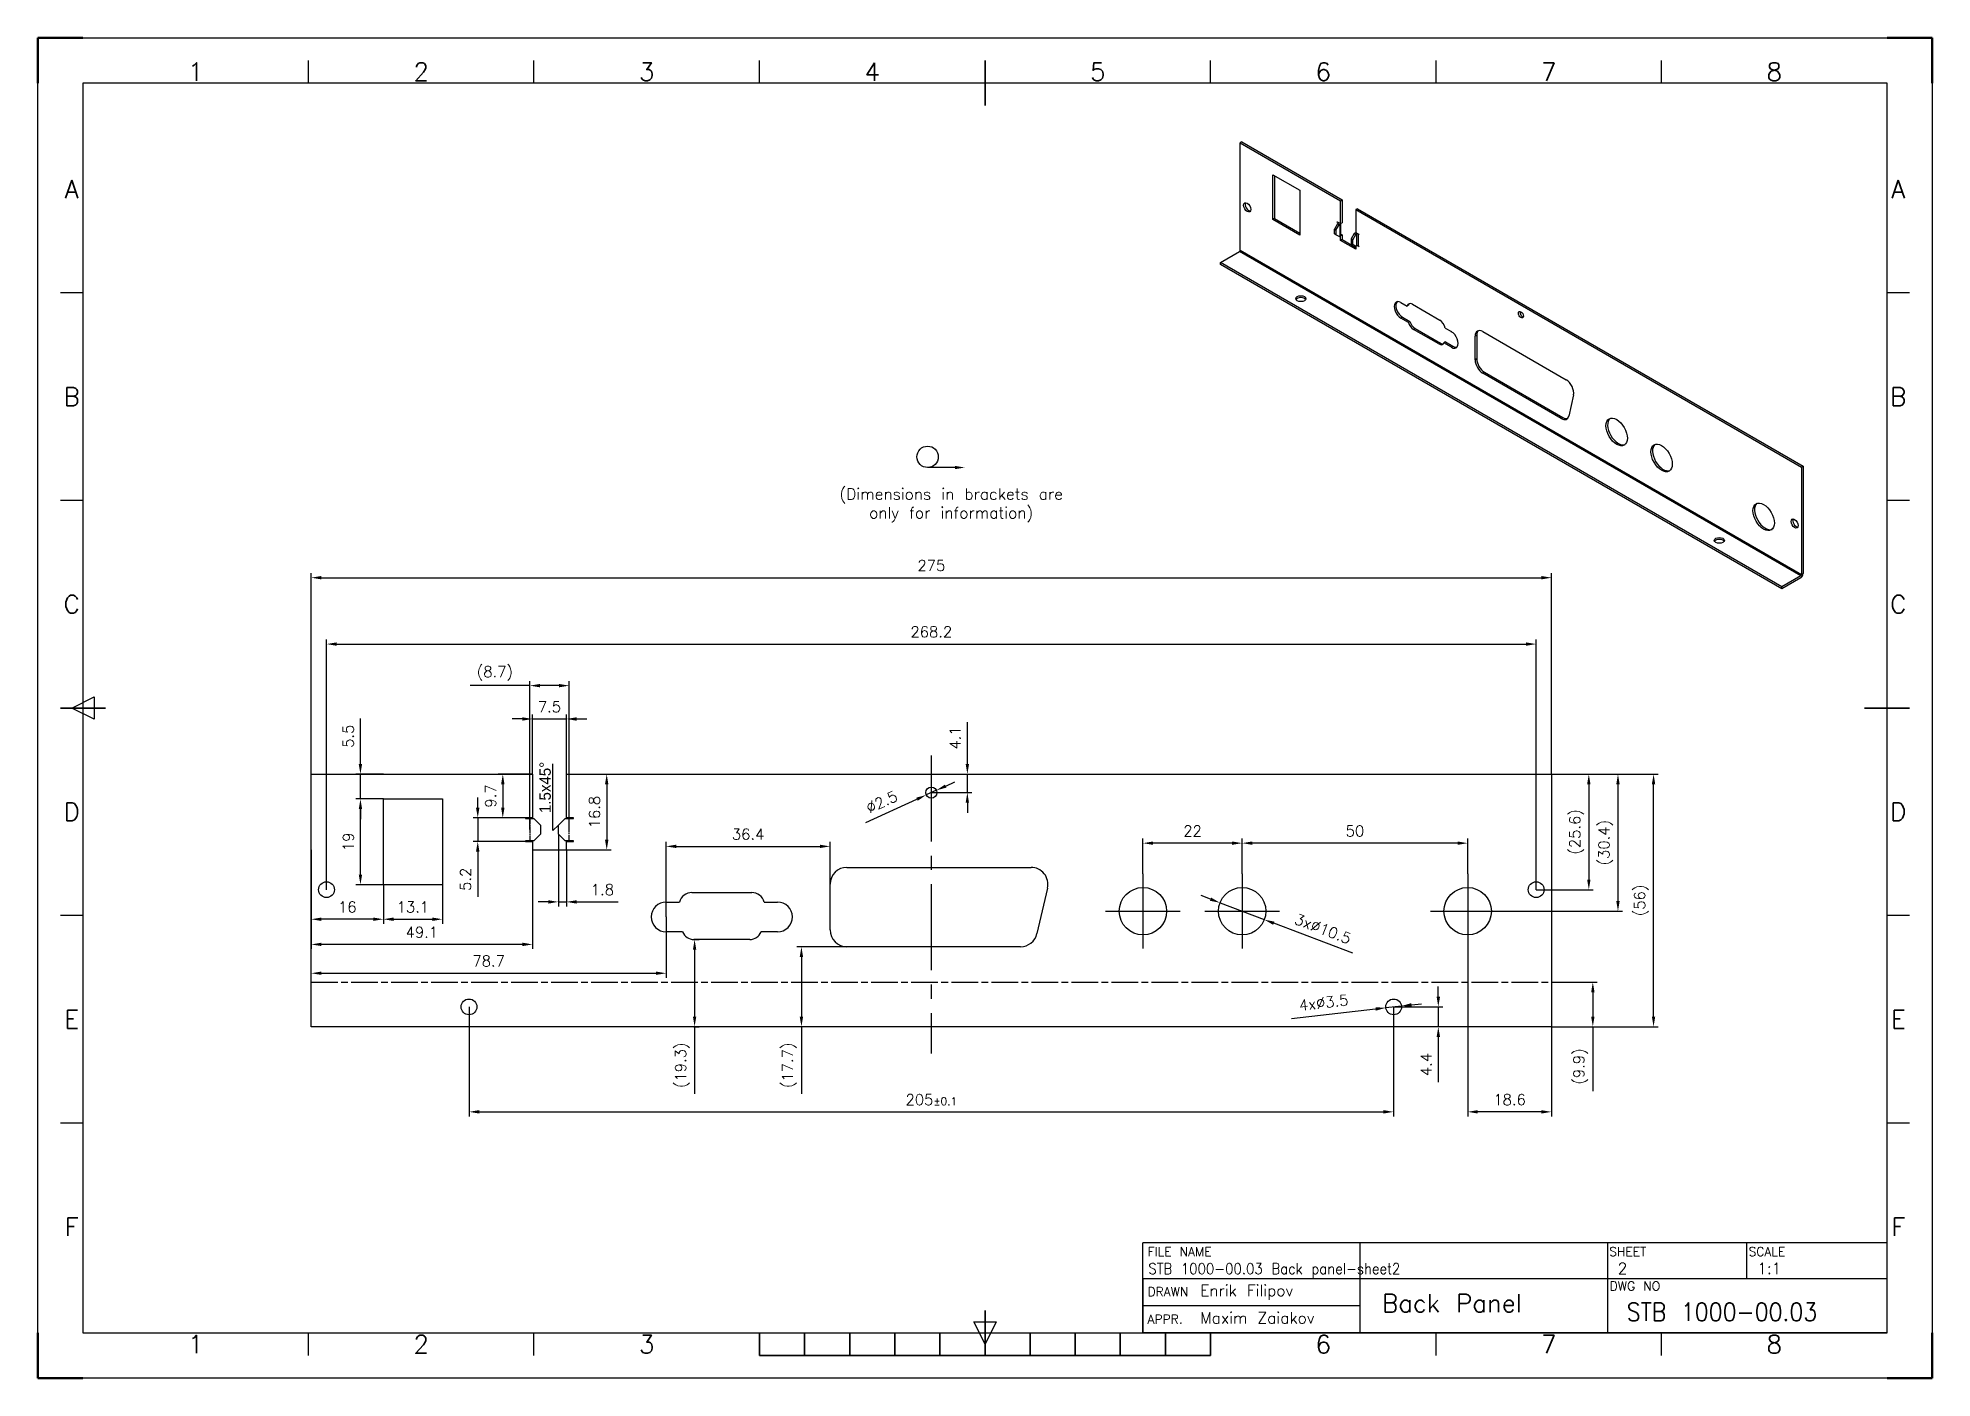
# Model space of a CAD drawing. Header units: millimetres. Extents: x 0 to 420, y 0 to 297.
import ezdxf
from ezdxf.enums import TextEntityAlignment as Align

# ---------------------------------------------------------------- set-up
doc = ezdxf.new("R2010")
doc.units = ezdxf.units.MM
doc.linetypes.add('CENTER2', pattern=[28.575, 19.05, -3.175, 3.175, -3.175])
doc.linetypes.add('CHAIN', pattern=[0.3543, 0.2362, -0.0295, 0.0591, -0.0295])
doc.layers.add('AM_BOR', color=7, linetype='Continuous', lineweight=50)
for name, color, linetype in [('axis', 6, 'CENTER2'), ('Bend Centerline (ISO)', 254, 'CHAIN'), ('dimension', 1, 'Continuous'), ('text', 2, 'Continuous'), ('Visible (ISO)', 7, 'Continuous'), ('Visible Narrow (ISO)', 7, 'Continuous')]:
    doc.layers.add(name, color=color, linetype=linetype)
doc.styles.add('ACISOTS', font='txt.shx')
doc.styles.get("Standard").update_dxf_attribs({"font": 'txt.shx'})
doc.dimstyles.new('AM_ISO', dxfattribs={"dimtxt": 2.4, "dimasz": 2.25, "dimexe": 1, "dimexo": 0, "dimgap": 1.5, "dimtad": 1, "dimdec": 1, "dimdsep": 46, "dimtxsty": 'STANDARD', "dimcen": 0, "dimclrd": 256, "dimclre": 256, "dimclrt": 2, "dimadec": 1, "dimazin": 2, "dimtp": 0.1, "dimtm": 0.1, "dimtfac": 0.71, "dimtdec": 1, "dimtmove": 0, "dimatfit": 3, "dimfxl": 1, "dimlwd": -1, "dimlwe": -1, "dimarcsym": 0})

# ---------------------------------------------------------------- blocks, each defined once
blk = doc.blocks.new('ISO_A3')
for p, q in [((410, 287), (10, 287)), ((10, 287), (10, 10)), ((410, 10), (410, 287)), ((10, 10), (410, 10))]:
    blk.add_line(p, q)
at = {"layer": 'AM_BOR'}
for p, q in [((10, 297), (0, 297)), ((0, 297), (0, 287)), ((420, 297), (410, 297)), ((420, 287), (420, 297)), ((0, 0), (0, 10)), ((420, 0), (420, 10)), ((0, 0), (10, 0)), ((420, 0), (410, 0))]:
    blk.add_line(p, q, dxfattribs=at)
at = {"layer": 'AM_BOR', "color": 1, "lineweight": 25}
for p, q in [((0, 297), (420, 297)), ((0, 0), (0, 297)), ((420, 297), (420, 0)), ((60, 287), (60, 292)), ((110, 287), (110, 292)), ((160, 287), (160, 292)), ((260, 287), (260, 292)), ((310, 287), (310, 292)), ((360, 287), (360, 292)), ((10, 240.5), (5, 240.5)), ((415, 240.5), (410, 240.5)), ((10, 194.5), (5, 194.5)), ((415, 194.5), (410, 194.5)), ((7.5, 148.5), (12.5, 151)), ((12.5, 146), (7.5, 148.5)), ((12.5, 151), (12.5, 146)), ((10, 102.5), (5, 102.5)), ((415, 102.5), (410, 102.5)), ((10, 56.5), (5, 56.5)), ((415, 56.5), (410, 56.5)), ((60, 5), (60, 10)), ((110, 5), (110, 10)), ((210, 7.5), (207.5, 12.5)), ((207.5, 12.5), (212.5, 12.5)), ((212.5, 12.5), (210, 7.5)), ((310, 5), (310, 10)), ((360, 5), (360, 10)), ((420, 0), (0, 0))]:
    blk.add_line(p, q, dxfattribs=at)
at = {"layer": 'AM_BOR', "color": 2, "lineweight": 35}
for p, q in [((210, 282), (210, 292)), ((5, 148.5), (15, 148.5)), ((405, 148.5), (415, 148.5)), ((210, 5), (210, 15)), ((160, 5), (160, 10)), ((170, 5), (170, 10)), ((180, 5), (180, 10)), ((190, 5), (190, 10)), ((200, 5), (200, 10)), ((220, 5), (220, 10)), ((230, 5), (230, 10)), ((240, 5), (240, 10)), ((250, 5), (250, 10)), ((260, 5), (260, 10)), ((160, 5), (260, 5))]:
    blk.add_line(p, q, dxfattribs=at)
at = {"layer": 'AM_BOR', "color": 1, "lineweight": 25, "style": 'ACISOTS'}
for s, p in [('1', (35, 289.5)), ('2', (85, 289.5)), ('3', (135, 289.5)), ('4', (185, 289.5)), ('5', (235, 289.5)), ('6', (285, 289.5)), ('7', (335, 289.5)), ('8', (385, 289.5)), ('A', (7.5, 263.5)), ('A', (412.5, 263.5)), ('B', (7.5, 217.5)), ('B', (412.5, 217.5)), ('C', (7.5, 171.5)), ('C', (412.5, 171.5)), ('D', (7.5, 125.5)), ('D', (412.5, 125.5)), ('E', (7.5, 79.5)), ('E', (412.5, 79.5)), ('F', (7.5, 33.5)), ('F', (412.5, 33.5)), ('1', (35, 7.5)), ('2', (85, 7.5)), ('3', (135, 7.5)), ('6', (285, 7.5)), ('7', (335, 7.5)), ('8', (385, 7.5))]:
    blk.add_text(s, height=4, dxfattribs=at).set_placement(p, align=Align.MIDDLE)
blk = doc.blocks.new('ISO_TITLEB')
for p, q in [((0, 20), (-165, 20)), ((-165, 0), (-165, 20)), ((0, 0), (0, 20)), ((-165, 12), (-165, 0)), ((-165, 0), (-165, 12)), ((0, 0), (-165, 0))]:
    blk.add_line(p, q)
at = {"layer": 'AM_BOR', "color": 1, "lineweight": 25}
for p, q in [((-116.86, 20), (-116.86, 12)), ((-62, 20), (-62, 0)), ((-31.12, 20), (-31.12, 12)), ((-62, 12), (-165, 12)), ((-116.86, 12), (-116.86, 0)), ((0, 12), (-62, 12)), ((-116.86, 6), (-165, 6))]:
    blk.add_line(p, q, dxfattribs=at)
at = {"layer": 'AM_BOR', "color": 1, "lineweight": 25, "style": 'ACISOTS'}
for s, p in [('FILE NAME', (-163.97, 17.04)), ('SHEET', (-61.6, 17.04)), ('SCALE', (-30.7, 17.04)), ('DRAWN', (-163.97, 8.14)), ('DWG NO', (-61.49, 9.41)), ('APPR.', (-163.97, 2.05))]:
    blk.add_text(s, height=2, dxfattribs=at).set_placement(p)
at = {"layer": 'AM_BOR', "color": 2, "lineweight": 35, "style": 'ACISOTS'}
for tag, p in [('GEN-TITLE-DWG{13.6}', (-161.69, 13.04)), ('GEN-TITLE-DACT{16.1}', (-113.59, 13.04)), ('GEN-TITLE-SHEET{8.6}', (-59.72, 13.04)), ('GEN-TITLE-SCA{8.6}', (-28.79, 13.06)), ('GEN-TITLE-NAME{11.3}', (-152.3, 7.54)), ('GEN-TITLE-DES1{16.1}', (-113.72, 7.54)), ('GEN-TITLE-APPM{11.3}', (-152.3, 1.46)), ('GEN-TITLE-DES2{16.1}', (-113.85, 1.46))]:
    blk.add_attdef(tag, p, '', height=3, dxfattribs=at)
at = {"layer": 'AM_BOR', "style": 'ACISOTS'}
blk.add_attdef('GEN-TITLE-NR{8.8}', (-57.71, 1.63), '', height=6, dxfattribs=at)
blk = doc.blocks.new('*D2')
at = {"layer": 'Defpoints', "color": 0}
for p in [(335.6, 177.38), (60.6, 133.84), (335.6, 133.84)]:
    blk.add_point(p, dxfattribs=at)
at = {"layer": 'dimension'}
for p, q in [((60.6, 133.84), (60.6, 178.38)), ((62.85, 177.38), (333.35, 177.38)), ((335.6, 133.84), (335.6, 178.38))]:
    blk.add_line(p, q, dxfattribs=at)
for points in [[(62.85, 177.75), (62.85, 177), (60.6, 177.38)], [(333.35, 177.75), (333.35, 177), (335.6, 177.38)]]:
    blk.add_solid(points, dxfattribs=at)
at = {"layer": 'dimension', "color": 2, "insert": (198.1, 180.08), "char_height": 2.4, "attachment_point": 5}
blk.add_mtext('275', dxfattribs=at)
blk = doc.blocks.new('*D3')
at = {"layer": 'Defpoints', "color": 0}
for p in [(332.2, 162.67), (64, 108.24), (332.2, 108.24)]:
    blk.add_point(p, dxfattribs=at)
at = {"layer": 'dimension'}
for p, q in [((64, 108.24), (64, 163.67)), ((66.25, 162.67), (329.95, 162.67)), ((332.2, 108.24), (332.2, 163.67))]:
    blk.add_line(p, q, dxfattribs=at)
for points in [[(66.25, 163.04), (66.25, 162.29), (64, 162.67)], [(329.95, 163.04), (329.95, 162.29), (332.2, 162.67)]]:
    blk.add_solid(points, dxfattribs=at)
at = {"layer": 'dimension', "color": 2, "insert": (198.1, 165.37), "char_height": 2.4, "attachment_point": 5}
blk.add_mtext('268.2', dxfattribs=at)
blk = doc.blocks.new('*D4')
at = {"layer": 'Defpoints', "color": 0}
for p in [(335.6, 133.84), (358.24, 133.84), (335.6, 77.86)]:
    blk.add_point(p, dxfattribs=at)
at = {"layer": 'dimension'}
for p, q in [((335.6, 133.84), (359.24, 133.84)), ((358.24, 80.11), (358.24, 131.59)), ((335.6, 77.86), (359.24, 77.86))]:
    blk.add_line(p, q, dxfattribs=at)
for points in [[(357.86, 131.59), (358.61, 131.59), (358.24, 133.84)], [(357.86, 80.11), (358.61, 80.11), (358.24, 77.86)]]:
    blk.add_solid(points, dxfattribs=at)
at = {"layer": 'dimension', "color": 2, "insert": (355.54, 105.85), "char_height": 2.4, "attachment_point": 5, "rotation": 90}
blk.add_mtext('(56)', dxfattribs=at)
blk = doc.blocks.new('*D5')
at = {"layer": 'Defpoints', "color": 0}
for p in [(335.6, 87.75), (344.77, 87.75), (335.6, 77.86)]:
    blk.add_point(p, dxfattribs=at)
at = {"layer": 'dimension'}
for p, q in [((335.6, 87.75), (345.77, 87.75)), ((344.77, 85.5), (344.77, 80.11)), ((335.6, 77.86), (345.77, 77.86)), ((344.77, 77.86), (344.77, 63.55))]:
    blk.add_line(p, q, dxfattribs=at)
for points in [[(344.4, 85.5), (345.15, 85.5), (344.77, 87.75)], [(344.4, 80.11), (345.15, 80.11), (344.77, 77.86)]]:
    blk.add_solid(points, dxfattribs=at)
at = {"layer": 'dimension', "color": 2, "insert": (342.07, 69.05), "char_height": 2.4, "attachment_point": 5, "rotation": 90}
blk.add_mtext('(9.9)', dxfattribs=at)
blk = doc.blocks.new('*D6')
at = {"layer": 'Defpoints', "color": 0}
for p in [(335.6, 133.84), (332.2, 108.24), (343.88, 108.24)]:
    blk.add_point(p, dxfattribs=at)
at = {"layer": 'dimension'}
for p, q in [((335.6, 133.84), (344.88, 133.84)), ((343.88, 131.59), (343.88, 110.49)), ((332.2, 108.24), (344.88, 108.24))]:
    blk.add_line(p, q, dxfattribs=at)
for points in [[(343.51, 131.59), (344.26, 131.59), (343.88, 133.84)], [(343.51, 110.49), (344.26, 110.49), (343.88, 108.24)]]:
    blk.add_solid(points, dxfattribs=at)
at = {"layer": 'dimension', "color": 2, "insert": (341.18, 121.04), "char_height": 2.4, "attachment_point": 5, "rotation": 90}
blk.add_mtext('(25.6)', dxfattribs=at)
blk = doc.blocks.new('*D7')
at = {"layer": 'Defpoints', "color": 0}
for p in [(335.6, 133.84), (325.28, 103.47), (350.34, 103.47)]:
    blk.add_point(p, dxfattribs=at)
at = {"layer": 'dimension'}
for p, q in [((335.6, 133.84), (351.34, 133.84)), ((350.34, 131.59), (350.34, 105.72)), ((325.28, 103.47), (351.34, 103.47))]:
    blk.add_line(p, q, dxfattribs=at)
for points in [[(349.97, 131.59), (350.72, 131.59), (350.34, 133.84)], [(349.97, 105.72), (350.72, 105.72), (350.34, 103.47)]]:
    blk.add_solid(points, dxfattribs=at)
at = {"layer": 'dimension', "color": 2, "insert": (347.64, 118.65), "char_height": 2.4, "attachment_point": 5, "rotation": 90}
blk.add_mtext('(30.4)', dxfattribs=at)
blk = doc.blocks.new('*D8')
at = {"layer": 'Defpoints', "color": 0}
for p in [(300.6, 82.26), (310.51, 77.86), (335.6, 77.86)]:
    blk.add_point(p, dxfattribs=at)
at = {"layer": 'dimension'}
for p, q in [((310.51, 84.51), (310.51, 86.76)), ((300.6, 82.26), (311.51, 82.26)), ((310.51, 82.26), (310.51, 77.86)), ((335.6, 77.86), (309.51, 77.86)), ((310.51, 75.61), (310.51, 65.56))]:
    blk.add_line(p, q, dxfattribs=at)
for points in [[(310.14, 84.51), (310.89, 84.51), (310.51, 82.26)], [(310.14, 75.61), (310.89, 75.61), (310.51, 77.86)]]:
    blk.add_solid(points, dxfattribs=at)
at = {"layer": 'dimension', "color": 2, "insert": (307.81, 69.46), "char_height": 2.4, "attachment_point": 5, "rotation": 90}
blk.add_mtext('4.4', dxfattribs=at)
blk = doc.blocks.new('*D9')
at = {"layer": 'Defpoints', "color": 0}
for p in [(71.52, 128.34), (76.6, 128.34), (76.6, 109.34)]:
    blk.add_point(p, dxfattribs=at)
at = {"layer": 'dimension'}
for p, q in [((76.6, 128.34), (70.52, 128.34)), ((71.52, 111.59), (71.52, 126.09)), ((76.6, 109.34), (70.52, 109.34))]:
    blk.add_line(p, q, dxfattribs=at)
for points in [[(71.14, 126.09), (71.89, 126.09), (71.52, 128.34)], [(71.14, 111.59), (71.89, 111.59), (71.52, 109.34)]]:
    blk.add_solid(points, dxfattribs=at)
at = {"layer": 'dimension', "color": 2, "insert": (68.82, 118.84), "char_height": 2.4, "attachment_point": 5, "rotation": 90}
blk.add_mtext('19', dxfattribs=at)
blk = doc.blocks.new('*D10')
at = {"layer": 'Defpoints', "color": 0}
for p in [(71.52, 133.84), (76.6, 133.84), (76.6, 128.34)]:
    blk.add_point(p, dxfattribs=at)
at = {"layer": 'dimension'}
for p, q in [((71.52, 136.09), (71.52, 146.14)), ((76.6, 133.84), (70.52, 133.84)), ((71.52, 128.34), (71.52, 133.84)), ((76.6, 128.34), (70.52, 128.34)), ((71.52, 126.09), (71.52, 123.84))]:
    blk.add_line(p, q, dxfattribs=at)
for points in [[(71.14, 136.09), (71.89, 136.09), (71.52, 133.84)], [(71.14, 126.09), (71.89, 126.09), (71.52, 128.34)]]:
    blk.add_solid(points, dxfattribs=at)
at = {"layer": 'dimension', "color": 2, "insert": (68.82, 142.24), "char_height": 2.4, "attachment_point": 5, "rotation": 90}
blk.add_mtext('5.5', dxfattribs=at)
blk = doc.blocks.new('*D11')
at = {"layer": 'Defpoints', "color": 0}
for p in [(198.1, 133.84), (206.09, 133.84), (198.1, 129.74)]:
    blk.add_point(p, dxfattribs=at)
at = {"layer": 'dimension'}
for p, q in [((206.09, 136.09), (206.09, 145.34)), ((198.1, 133.84), (207.09, 133.84)), ((206.09, 129.74), (206.09, 133.84)), ((198.1, 129.74), (207.09, 129.74)), ((206.09, 127.49), (206.09, 125.24))]:
    blk.add_line(p, q, dxfattribs=at)
for points in [[(205.71, 136.09), (206.46, 136.09), (206.09, 133.84)], [(205.71, 127.49), (206.46, 127.49), (206.09, 129.74)]]:
    blk.add_solid(points, dxfattribs=at)
at = {"layer": 'dimension', "color": 2, "insert": (203.39, 141.84), "char_height": 2.4, "attachment_point": 5, "rotation": 90}
blk.add_mtext('4.1', dxfattribs=at)
blk = doc.blocks.new('*D12')
at = {"layer": 'Defpoints', "color": 0}
for p in [(109.68, 133.84), (103.08, 124.14), (108.08, 124.14)]:
    blk.add_point(p, dxfattribs=at)
at = {"layer": 'dimension'}
for p, q in [((109.68, 133.84), (102.08, 133.84)), ((103.08, 131.59), (103.08, 126.39)), ((108.08, 124.14), (102.08, 124.14))]:
    blk.add_line(p, q, dxfattribs=at)
for points in [[(102.71, 131.59), (103.46, 131.59), (103.08, 133.84)], [(102.71, 126.39), (103.46, 126.39), (103.08, 124.14)]]:
    blk.add_solid(points, dxfattribs=at)
at = {"layer": 'dimension', "color": 2, "insert": (100.38, 128.99), "char_height": 2.4, "attachment_point": 5, "rotation": 90}
blk.add_mtext('9.7', dxfattribs=at)
blk = doc.blocks.new('*D13')
at = {"layer": 'Defpoints', "color": 0}
for p in [(108.08, 124.14), (97.53, 118.94), (108.08, 118.94)]:
    blk.add_point(p, dxfattribs=at)
at = {"layer": 'dimension'}
for p, q in [((97.53, 126.39), (97.53, 128.64)), ((108.08, 124.14), (96.53, 124.14)), ((97.53, 124.14), (97.53, 118.94)), ((108.08, 118.94), (96.53, 118.94)), ((97.53, 116.69), (97.53, 106.64))]:
    blk.add_line(p, q, dxfattribs=at)
for points in [[(97.15, 126.39), (97.9, 126.39), (97.53, 124.14)], [(97.15, 116.69), (97.9, 116.69), (97.53, 118.94)]]:
    blk.add_solid(points, dxfattribs=at)
at = {"layer": 'dimension', "color": 2, "insert": (94.83, 110.54), "char_height": 2.4, "attachment_point": 5, "rotation": 90}
blk.add_mtext('5.2', dxfattribs=at)
blk = doc.blocks.new('*D14')
at = {"layer": 'Defpoints', "color": 0}
for p in [(117.18, 133.84), (117.18, 117.04), (126.12, 117.04)]:
    blk.add_point(p, dxfattribs=at)
at = {"layer": 'dimension'}
for p, q in [((117.18, 133.84), (127.12, 133.84)), ((126.12, 131.59), (126.12, 119.29)), ((117.18, 117.04), (127.12, 117.04))]:
    blk.add_line(p, q, dxfattribs=at)
for points in [[(125.75, 131.59), (126.5, 131.59), (126.12, 133.84)], [(125.75, 119.29), (126.5, 119.29), (126.12, 117.04)]]:
    blk.add_solid(points, dxfattribs=at)
at = {"layer": 'dimension', "color": 2, "insert": (123.42, 125.44), "char_height": 2.4, "attachment_point": 5, "rotation": 90}
blk.add_mtext('16.8', dxfattribs=at)
blk = doc.blocks.new('*D15')
at = {"layer": 'Defpoints', "color": 0}
for p in [(317.02, 95.2), (335.6, 77.86), (317.02, 59)]:
    blk.add_point(p, dxfattribs=at)
at = {"layer": 'dimension'}
for p, q in [((317.02, 95.2), (317.02, 58)), ((335.6, 77.86), (335.6, 58)), ((333.35, 59), (319.27, 59))]:
    blk.add_line(p, q, dxfattribs=at)
for points in [[(319.27, 59.38), (319.27, 58.63), (317.02, 59)], [(333.35, 59.38), (333.35, 58.63), (335.6, 59)]]:
    blk.add_solid(points, dxfattribs=at)
at = {"layer": 'dimension', "color": 2, "insert": (326.31, 61.7), "char_height": 2.4, "attachment_point": 5}
blk.add_mtext('18.6', dxfattribs=at)
blk = doc.blocks.new('*D16')
at = {"layer": 'Defpoints', "color": 0}
for p in [(95.6, 82.26), (300.6, 82.26), (300.6, 59)]:
    blk.add_point(p, dxfattribs=at)
at = {"layer": 'dimension'}
for p, q in [((95.6, 82.26), (95.6, 58)), ((300.6, 82.26), (300.6, 58)), ((97.85, 59), (298.35, 59))]:
    blk.add_line(p, q, dxfattribs=at)
for points in [[(97.85, 59.38), (97.85, 58.63), (95.6, 59)], [(298.35, 59.38), (298.35, 58.63), (300.6, 59)]]:
    blk.add_solid(points, dxfattribs=at)
at = {"layer": 'dimension', "color": 2, "insert": (198.1, 61.7), "char_height": 2.4, "attachment_point": 5}
blk.add_mtext('205{\\H1.704000;±0.1}', dxfattribs=at)
blk = doc.blocks.new('*D17')
at = {"layer": 'Defpoints', "color": 0}
for p in [(267.02, 118.55), (267.02, 111.73), (317.02, 111.73)]:
    blk.add_point(p, dxfattribs=at)
at = {"layer": 'dimension'}
for p, q in [((267.02, 111.73), (267.02, 119.55)), ((314.77, 118.55), (269.27, 118.55)), ((317.02, 111.73), (317.02, 119.55))]:
    blk.add_line(p, q, dxfattribs=at)
for points in [[(269.27, 118.92), (269.27, 118.17), (267.02, 118.55)], [(314.77, 118.92), (314.77, 118.17), (317.02, 118.55)]]:
    blk.add_solid(points, dxfattribs=at)
at = {"layer": 'dimension', "color": 2, "insert": (292.02, 121.25), "char_height": 2.4, "attachment_point": 5}
blk.add_mtext('50', dxfattribs=at)
blk = doc.blocks.new('*D18')
at = {"layer": 'Defpoints', "color": 0}
for p in [(245.02, 118.55), (245.02, 111.73), (267.02, 111.73)]:
    blk.add_point(p, dxfattribs=at)
at = {"layer": 'dimension'}
for p, q in [((245.02, 111.73), (245.02, 119.55)), ((264.77, 118.55), (247.27, 118.55)), ((267.02, 111.73), (267.02, 119.55))]:
    blk.add_line(p, q, dxfattribs=at)
for points in [[(247.27, 118.92), (247.27, 118.17), (245.02, 118.55)], [(264.77, 118.92), (264.77, 118.17), (267.02, 118.55)]]:
    blk.add_solid(points, dxfattribs=at)
at = {"layer": 'dimension', "color": 2, "insert": (256.02, 121.25), "char_height": 2.4, "attachment_point": 5}
blk.add_mtext('22', dxfattribs=at)
blk = doc.blocks.new('*D19')
at = {"layer": 'Defpoints', "color": 0}
for p in [(76.6, 109.34), (60.6, 105.85), (60.6, 101.69)]:
    blk.add_point(p, dxfattribs=at)
at = {"layer": 'dimension'}
for p, q in [((76.6, 109.34), (76.6, 100.69)), ((60.6, 105.85), (60.6, 100.69)), ((74.35, 101.69), (62.85, 101.69))]:
    blk.add_line(p, q, dxfattribs=at)
for points in [[(62.85, 102.06), (62.85, 101.31), (60.6, 101.69)], [(74.35, 102.06), (74.35, 101.31), (76.6, 101.69)]]:
    blk.add_solid(points, dxfattribs=at)
at = {"layer": 'dimension', "color": 2, "insert": (68.6, 104.39), "char_height": 2.4, "attachment_point": 5}
blk.add_mtext('16', dxfattribs=at)
blk = doc.blocks.new('*D20')
at = {"layer": 'Defpoints', "color": 0}
for p in [(76.6, 109.34), (89.7, 109.34), (89.7, 101.69)]:
    blk.add_point(p, dxfattribs=at)
at = {"layer": 'dimension'}
for p, q in [((76.6, 109.34), (76.6, 100.69)), ((89.7, 109.34), (89.7, 100.69)), ((78.85, 101.69), (87.45, 101.69))]:
    blk.add_line(p, q, dxfattribs=at)
for points in [[(78.85, 102.06), (78.85, 101.31), (76.6, 101.69)], [(87.45, 102.06), (87.45, 101.31), (89.7, 101.69)]]:
    blk.add_solid(points, dxfattribs=at)
at = {"layer": 'dimension', "color": 2, "insert": (83.15, 104.39), "char_height": 2.4, "attachment_point": 5}
blk.add_mtext('13.1', dxfattribs=at)
blk = doc.blocks.new('*D21')
at = {"layer": 'Defpoints', "color": 0}
for p in [(139.3, 102.19), (139.3, 89.72), (60.6, 87.75)]:
    blk.add_point(p, dxfattribs=at)
at = {"layer": 'dimension'}
for p, q in [((139.3, 102.19), (139.3, 88.72)), ((60.6, 87.75), (60.6, 90.72)), ((62.85, 89.72), (137.05, 89.72))]:
    blk.add_line(p, q, dxfattribs=at)
for points in [[(62.85, 90.1), (62.85, 89.35), (60.6, 89.72)], [(137.05, 90.1), (137.05, 89.35), (139.3, 89.72)]]:
    blk.add_solid(points, dxfattribs=at)
at = {"layer": 'dimension', "color": 2, "insert": (99.95, 92.42), "char_height": 2.4, "attachment_point": 5}
blk.add_mtext('78.7', dxfattribs=at)
blk = doc.blocks.new('*D22')
at = {"layer": 'Defpoints', "color": 0}
for p in [(175.65, 117.83), (175.65, 109.44), (139.3, 102.19)]:
    blk.add_point(p, dxfattribs=at)
at = {"layer": 'dimension'}
for p, q in [((139.3, 102.19), (139.3, 118.83)), ((141.55, 117.83), (173.4, 117.83)), ((175.65, 109.44), (175.65, 118.83))]:
    blk.add_line(p, q, dxfattribs=at)
for points in [[(141.55, 118.21), (141.55, 117.46), (139.3, 117.83)], [(173.4, 118.21), (173.4, 117.46), (175.65, 117.83)]]:
    blk.add_solid(points, dxfattribs=at)
at = {"layer": 'dimension', "color": 2, "insert": (157.47, 120.53), "char_height": 2.4, "attachment_point": 5}
blk.add_mtext('36.4', dxfattribs=at)
blk = doc.blocks.new('*D23')
at = {"layer": 'Defpoints', "color": 0}
for p in [(145.45, 97.19), (145.45, 77.86), (145.61, 77.86)]:
    blk.add_point(p, dxfattribs=at)
at = {"layer": 'dimension'}
for p, q in [((145.45, 97.19), (146.61, 97.19)), ((145.61, 94.94), (145.61, 80.11)), ((145.45, 77.86), (146.61, 77.86)), ((145.61, 77.86), (145.61, 63.01))]:
    blk.add_line(p, q, dxfattribs=at)
for points in [[(145.24, 94.94), (145.99, 94.94), (145.61, 97.19)], [(145.24, 80.11), (145.99, 80.11), (145.61, 77.86)]]:
    blk.add_solid(points, dxfattribs=at)
at = {"layer": 'dimension', "color": 2, "insert": (142.91, 69.31), "char_height": 2.4, "attachment_point": 5, "rotation": 90}
blk.add_mtext('(19.3)', dxfattribs=at)
blk = doc.blocks.new('*D24')
at = {"layer": 'Defpoints', "color": 0}
for p in [(179.4, 95.59), (169.3, 77.86), (179.4, 77.86)]:
    blk.add_point(p, dxfattribs=at)
at = {"layer": 'dimension'}
for p, q in [((179.4, 95.59), (168.3, 95.59)), ((169.3, 93.34), (169.3, 80.11)), ((179.4, 77.86), (168.3, 77.86)), ((169.3, 77.86), (169.3, 63.01))]:
    blk.add_line(p, q, dxfattribs=at)
for points in [[(168.92, 93.34), (169.67, 93.34), (169.3, 95.59)], [(168.92, 80.11), (169.67, 80.11), (169.3, 77.86)]]:
    blk.add_solid(points, dxfattribs=at)
at = {"layer": 'dimension', "color": 2, "insert": (166.6, 69.31), "char_height": 2.4, "attachment_point": 5, "rotation": 90}
blk.add_mtext('(17.7)', dxfattribs=at)
blk = doc.blocks.new('*D25')
at = {"layer": 'Defpoints', "color": 0}
for p in [(262.11, 105.33), (271.92, 101.6)]:
    blk.add_point(p, dxfattribs=at)
at = {"layer": 'dimension'}
for p, q in [((260.01, 106.13), (257.9, 106.93)), ((262.11, 105.33), (271.92, 101.6)), ((291.53, 94.15), (274.03, 100.8))]:
    blk.add_line(p, q, dxfattribs=at)
for points in [[(260.14, 106.48), (259.87, 105.78), (262.11, 105.33)], [(274.16, 101.15), (273.89, 100.45), (271.92, 101.6)]]:
    blk.add_solid(points, dxfattribs=at)
at = {"layer": 'dimension', "color": 2, "insert": (284.92, 99.55), "char_height": 2.4, "attachment_point": 5, "rotation": 339.1833}
blk.add_mtext('3x∅10.5', dxfattribs=at)
blk = doc.blocks.new('*D26')
at = {"layer": 'Defpoints', "color": 0}
for p in [(298.86, 82.06), (302.34, 82.46)]:
    blk.add_point(p, dxfattribs=at)
at = {"layer": 'dimension'}
for p, q in [((277.94, 79.68), (296.62, 81.81)), ((302.34, 82.46), (298.86, 82.06)), ((304.57, 82.71), (306.81, 82.97))]:
    blk.add_line(p, q, dxfattribs=at)
for points in [[(296.58, 82.18), (296.66, 81.43), (298.86, 82.06)], [(304.53, 83.09), (304.61, 82.34), (302.34, 82.46)]]:
    blk.add_solid(points, dxfattribs=at)
at = {"layer": 'dimension', "color": 2, "insert": (285.09, 83.21), "char_height": 2.4, "attachment_point": 5, "rotation": 6.508}
blk.add_mtext('4x∅3.5', dxfattribs=at)
blk = doc.blocks.new('*D27')
at = {"layer": 'Defpoints', "color": 0}
for p in [(199.23, 130.26), (196.96, 129.22)]:
    blk.add_point(p, dxfattribs=at)
at = {"layer": 'dimension'}
for p, q in [((199.23, 130.26), (196.96, 129.22)), ((201.28, 131.2), (203.33, 132.13)), ((183.59, 123.11), (194.91, 128.29))]:
    blk.add_line(p, q, dxfattribs=at)
for points in [[(201.12, 131.54), (201.44, 130.86), (199.23, 130.26)], [(194.76, 128.63), (195.07, 127.94), (196.96, 129.22)]]:
    blk.add_solid(points, dxfattribs=at)
at = {"layer": 'dimension', "color": 2, "insert": (187.11, 127.68), "char_height": 2.4, "attachment_point": 5, "rotation": 24.5854}
blk.add_mtext('∅2.5', dxfattribs=at)
blk = doc.blocks.new('*D28')
at = {"layer": 'Defpoints', "color": 0}
for p in [(60.6, 117.04), (109.68, 117.04), (60.6, 96.11)]:
    blk.add_point(p, dxfattribs=at)
at = {"layer": 'dimension'}
for p, q in [((60.6, 117.04), (60.6, 95.11)), ((109.68, 117.04), (109.68, 95.11)), ((107.43, 96.11), (62.85, 96.11))]:
    blk.add_line(p, q, dxfattribs=at)
for points in [[(62.85, 96.49), (62.85, 95.74), (60.6, 96.11)], [(107.43, 96.49), (107.43, 95.74), (109.68, 96.11)]]:
    blk.add_solid(points, dxfattribs=at)
at = {"layer": 'dimension', "color": 2, "insert": (85.14, 98.81), "char_height": 2.4, "attachment_point": 5}
blk.add_mtext('49.1', dxfattribs=at)
blk = doc.blocks.new('*D29')
at = {"layer": 'Defpoints', "color": 0}
for p in [(117.18, 146.07), (109.68, 133.84), (117.18, 133.84)]:
    blk.add_point(p, dxfattribs=at)
at = {"layer": 'dimension'}
for p, q in [((109.68, 133.84), (109.68, 147.07)), ((117.18, 133.84), (117.18, 147.07)), ((107.43, 146.07), (105.18, 146.07)), ((109.68, 146.07), (117.18, 146.07)), ((119.43, 146.07), (121.68, 146.07))]:
    blk.add_line(p, q, dxfattribs=at)
for points in [[(107.43, 146.44), (107.43, 145.69), (109.68, 146.07)], [(119.43, 146.44), (119.43, 145.69), (117.18, 146.07)]]:
    blk.add_solid(points, dxfattribs=at)
at = {"layer": 'dimension', "color": 2, "insert": (113.43, 148.77), "char_height": 2.4, "attachment_point": 5}
blk.add_mtext('7.5', dxfattribs=at)
blk = doc.blocks.new('*D30')
at = {"layer": 'Defpoints', "color": 0}
for p in [(115.4, 120.54), (117.18, 117.04), (117.18, 105.53)]:
    blk.add_point(p, dxfattribs=at)
at = {"layer": 'dimension'}
for p, q in [((115.4, 120.54), (115.4, 104.53)), ((117.18, 117.04), (117.18, 104.53)), ((113.15, 105.53), (110.9, 105.53)), ((115.4, 105.53), (117.18, 105.53)), ((119.43, 105.53), (128.68, 105.53))]:
    blk.add_line(p, q, dxfattribs=at)
for points in [[(113.15, 105.9), (113.15, 105.15), (115.4, 105.53)], [(119.43, 105.9), (119.43, 105.15), (117.18, 105.53)]]:
    blk.add_solid(points, dxfattribs=at)
at = {"layer": 'dimension', "color": 2, "insert": (125.18, 108.23), "char_height": 2.4, "attachment_point": 5}
blk.add_mtext('1.8', dxfattribs=at)
blk = doc.blocks.new('*D31')
at = {"layer": 'Defpoints', "color": 0}
for p in [(109.07, 153.46), (109.07, 121.54), (117.79, 121.54)]:
    blk.add_point(p, dxfattribs=at)
at = {"layer": 'dimension'}
for p, q in [((109.07, 153.46), (95.82, 153.46)), ((109.07, 121.54), (109.07, 154.46)), ((115.54, 153.46), (111.32, 153.46)), ((117.79, 121.54), (117.79, 154.46))]:
    blk.add_line(p, q, dxfattribs=at)
for points in [[(111.32, 153.83), (111.32, 153.08), (109.07, 153.46)], [(115.54, 153.83), (115.54, 153.08), (117.79, 153.46)]]:
    blk.add_solid(points, dxfattribs=at)
at = {"layer": 'dimension', "color": 2, "insert": (101.32, 156.16), "char_height": 2.4, "attachment_point": 5}
blk.add_mtext('(8.7)', dxfattribs=at)

msp = doc.modelspace()

# ---------------------------------------------------------------- linework, layer by layer
msp.add_line((203.33, 201.79), (197.28, 201.79))
msp.add_circle((197.28, 204.16), 2.37)
msp.add_solid([(203.33, 202.16), (203.33, 201.43), (205.53, 201.79)])
at = {"layer": 'axis'}
for p, q in [((198.1, 138), (198.1, 71.92)), ((245.02, 111.73), (245.02, 95.2)), ((267.02, 111.73), (267.02, 95.2)), ((317.02, 111.73), (317.02, 95.2)), ((236.75, 103.47), (253.28, 103.47)), ((258.75, 103.47), (275.28, 103.47)), ((308.75, 103.47), (325.28, 103.47))]:
    msp.add_line(p, q, dxfattribs=at)
at = {"layer": 'Bend Centerline (ISO)', "ltscale": 5.555937}
for p, q in [((109.07, 124.04), (109.07, 119.04)), ((117.79, 119.04), (117.79, 124.04))]:
    msp.add_line(p, q, dxfattribs=at)
at = {"layer": 'Bend Centerline (ISO)', "ltscale": 25.038012}
msp.add_line((60.6, 87.75), (335.6, 87.75), dxfattribs=at)
at = {"layer": 'dimension'}
for p, q in [((114.18, 121.34), (114.18, 136.09)), ((115.4, 122.54), (114.18, 121.34))]:
    msp.add_line(p, q, dxfattribs=at)
at = {"layer": 'Visible (ISO)'}
for p, q in [((266.97, 273.94), (266.6, 273.73)), ((266.6, 249.95), (266.6, 273.73)), ((266.6, 273.73), (288.82, 260.9)), ((266.97, 273.94), (289.18, 261.11)), ((273.84, 266.67), (279.77, 263.25)), ((273.84, 256.75), (273.84, 266.67)), ((274.21, 266.47), (274.21, 256.95)), ((279.77, 263.25), (279.77, 253.32)), ((288.82, 260.9), (289.18, 261.11)), ((288.82, 255.84), (288.82, 260.9)), ((289.18, 261.11), (289.18, 256.04)), ((274.21, 256.95), (273.84, 256.75)), ((279.77, 253.32), (273.84, 256.75)), ((274.21, 256.95), (279.77, 253.74)), ((288.09, 256.25), (288.82, 255.84)), ((288.09, 256.2), (288.09, 256.25)), ((288.14, 256.23), (288.09, 256.2)), ((288.27, 256.1), (288.09, 256.2)), ((292.57, 259.15), (292.21, 258.94)), ((292.21, 258.94), (391.05, 201.88)), ((292.21, 258.94), (292.21, 253.88)), ((292.57, 259.15), (391.42, 202.09)), ((288.14, 255.81), (287.46, 254.63)), ((287.46, 253.59), (287.46, 254.63)), ((287.46, 254.63), (287.82, 254.42)), ((287.82, 253.38), (287.46, 253.59)), ((287.82, 254.42), (288.5, 255.6)), ((287.82, 254.42), (287.82, 253.38)), ((288.5, 252.99), (287.82, 253.38)), ((288.14, 255.81), (288.27, 255.89)), ((288.5, 255.6), (288.14, 255.81)), ((288.64, 255.68), (288.5, 255.6)), ((288.5, 252.99), (288.64, 253.07)), ((288.82, 253.12), (288.75, 253.15)), ((288.82, 255.84), (289.18, 256.04)), ((289.18, 253.33), (288.82, 253.12)), ((288.82, 252.13), (288.82, 253.12)), ((289.18, 252.33), (288.82, 252.13)), ((292.21, 250.17), (288.82, 252.13)), ((288.86, 255.86), (288.86, 253.38)), ((288.86, 253.51), (289.18, 253.33)), ((289.18, 253.33), (289.18, 252.33)), ((289.18, 252.33), (292.21, 250.58)), ((291.89, 253.64), (291.22, 252.46)), ((291.22, 252.46), (291.58, 252.26)), ((291.22, 252.46), (291.22, 251.42)), ((291.58, 252.26), (292.26, 253.43)), ((291.58, 251.21), (291.58, 252.26)), ((292.03, 253.72), (291.89, 253.64)), ((292.26, 253.43), (291.89, 253.64)), ((292.21, 253.88), (292.94, 253.46)), ((292.26, 253.43), (292.39, 253.51)), ((292.94, 253.41), (292.75, 253.51)), ((292.94, 253.46), (292.94, 253.41)), ((262.21, 247.21), (266.42, 249.64)), ((291.58, 251.21), (291.22, 251.42)), ((292.26, 250.82), (291.58, 251.21)), ((292.21, 250.84), (292.21, 250.17)), ((292.39, 250.9), (292.26, 250.82)), ((292.94, 250.74), (292.59, 250.94)), ((292.75, 250.9), (292.94, 250.79)), ((292.94, 250.79), (292.94, 250.74)), ((386.67, 175.36), (262.21, 247.21)), ((262.21, 246.79), (262.21, 247.21)), ((386.67, 174.94), (262.21, 246.79)), ((302.22, 238.35), (303.57, 237.57)), ((303.93, 237.78), (303.57, 237.57)), ((304.8, 237.96), (310.82, 234.48)), ((303.87, 233.95), (302.22, 234.9)), ((302.58, 235.11), (304.23, 234.16)), ((304.23, 234.16), (303.87, 233.95)), ((310.61, 229.17), (305, 232.41)), ((305.36, 232.62), (310.98, 229.38)), ((312.05, 232.68), (313.4, 231.9)), ((319.03, 231.13), (319.03, 225.85)), ((320.37, 231.9), (338.83, 221.24)), ((312.11, 229.61), (311.75, 229.4)), ((313.4, 228.45), (311.75, 229.4)), ((312.11, 229.61), (313.76, 228.66)), ((318.67, 225.64), (318.67, 230.92)), ((337.78, 212.65), (320.37, 222.7)), ((320.73, 222.91), (338.14, 212.86)), ((340.48, 217.88), (339.43, 213.21)), ((391.42, 202.09), (391.05, 201.88)), ((391.05, 201.88), (391.05, 178.1)), ((391.42, 202.09), (391.42, 178.31)), ((390.87, 177.79), (386.67, 175.36)), ((390.87, 177.37), (386.67, 174.94)), ((386.67, 174.94), (386.67, 175.36)), ((60.6, 77.86), (60.6, 133.84)), ((60.6, 133.84), (109.68, 133.84)), ((109.68, 133.84), (109.68, 124.14)), ((117.18, 133.84), (335.6, 133.84)), ((117.18, 124.14), (117.18, 133.84)), ((335.6, 133.84), (335.6, 77.86)), ((76.6, 109.34), (76.6, 128.34)), ((76.6, 128.34), (89.7, 128.34)), ((89.7, 128.34), (89.7, 109.34)), ((108.08, 124.14), (108.08, 124.04)), ((109.68, 124.14), (108.08, 124.14)), ((108.08, 124.04), (109.96, 124.04)), ((109.96, 124.04), (111.46, 122.54)), ((111.46, 122.54), (111.46, 120.54)), ((115.4, 122.54), (116.9, 124.04)), ((115.4, 120.54), (115.4, 122.54)), ((116.9, 124.04), (118.78, 124.04)), ((118.78, 124.14), (117.18, 124.14)), ((118.78, 124.04), (118.78, 124.14)), ((109.96, 119.04), (108.08, 119.04)), ((108.08, 119.04), (108.08, 118.94)), ((108.08, 118.94), (109.68, 118.94)), ((109.68, 118.94), (109.68, 117.04)), ((111.46, 120.54), (109.96, 119.04)), ((116.9, 119.04), (115.4, 120.54)), ((118.78, 119.04), (116.9, 119.04)), ((117.18, 117.04), (117.18, 118.94)), ((117.18, 118.94), (118.78, 118.94)), ((118.78, 118.94), (118.78, 119.04)), ((109.68, 117.04), (117.18, 117.04)), ((89.7, 109.34), (76.6, 109.34)), ((175.65, 99.34), (175.65, 109.44)), ((179.4, 113.19), (220.2, 113.19)), ((139.3, 105.49), (142.29, 105.49)), ((145, 107.59), (158.3, 107.59)), ((161.01, 105.49), (164, 105.49)), ((223.85, 108.6), (221.52, 98.5)), ((142.94, 98.89), (139.3, 98.89)), ((157.85, 97.19), (145.45, 97.19)), ((164, 98.89), (160.35, 98.89)), ((217.86, 95.59), (179.4, 95.59)), ((335.6, 77.86), (60.6, 77.86))]:
    msp.add_line(p, q, dxfattribs=at)
for centre, radius in [((198.1, 129.74), 1.25), ((64, 108.24), 1.75), ((332.2, 108.24), 1.75), ((245.02, 103.47), 5.25), ((267.02, 103.47), 5.25), ((317.02, 103.47), 5.25), ((95.6, 82.26), 1.75), ((300.6, 82.26), 1.75)]:
    msp.add_circle(centre, radius, dxfattribs=at)
for centre, radius, start, end in [((179.4, 109.44), 3.75, 90, 180), ((220.2, 109.44), 3.75, 347, 90), ((139.3, 102.19), 3.3, 90, 270), ((145, 104.79), 2.8, 90, 165.5225), ((158.3, 104.79), 2.8, 14.4775, 90), ((164, 102.19), 3.3, 270, 90), ((145.45, 99.89), 2.7, 201.7385, 270), ((157.85, 99.89), 2.7, 270, 338.2615), ((179.4, 99.34), 3.75, 180, 270), ((217.86, 99.34), 3.75, 270, 347)]:
    msp.add_arc(centre, radius, start, end, dxfattribs=at)
for centre, major_axis in [((268.14, 259.46), (-0.56, 0.97)), ((280.04, 239.21), (1.12, 0)), ((328.83, 235.66), (-0.4, 0.693)), ((350.06, 209.67), (-1.68, 2.91)), ((360.02, 203.92), (-1.68, 2.91)), ((382.65, 190.86), (-1.68, 2.91)), ((389.52, 189.39), (-0.56, 0.97)), ((372.82, 185.65), (1.12, 0))]:
    msp.add_ellipse(centre, major_axis=major_axis, ratio=0.57735, dxfattribs=at)
for centre, major_axis, start_param, end_param in [((268.5, 259.67), (-0.56, 0.97), 0.329161, 2.812432), ((288.09, 255.99), (0.256, 0), 5.497787, 7.068583), ((288.09, 255.99), (0.768, 0), 5.497787, 5.927563), ((288.09, 253.38), (0.768, 0), 5.497787, 6.283185), ((292.57, 253.41), (-0.768, 0), 5.068012, 5.497787), ((292.57, 253.41), (-0.256, 0), 3.926991, 5.497787), ((266.42, 249.85), (0.128, 0.222), 3.926991, 5.497787), ((292.57, 250.79), (-0.256, 0), 3.926991, 5.497787), ((280.04, 238.8), (1.12, 0), 0.329161, 2.812432), ((302.22, 236.63), (-1.06, 1.83), 5.497787, 8.63938), ((302.58, 236.84), (-1.06, 1.83), 0.172271, 2.356194), ((304.8, 236.5), (-0.9, 1.55), 5.497787, 6.815903), ((305.16, 236.71), (-0.9, 1.55), 0.203431, 0.532718), ((329.19, 235.87), (0.4, -0.693), 3.611214, 5.813564), ((305, 233.82), (-0.86, 1.5), 1.164806, 2.356194), ((305.36, 234.03), (0.86, -1.5), 4.306399, 5.497787), ((310.82, 233.02), (0.9, -1.55), 1.038078, 2.356194), ((313.4, 230.17), (1.06, -1.83), 5.497787, 8.63938), ((320.37, 229.94), (-1.2, 2.08), 5.497787, 7.068583), ((320.73, 230.15), (-1.2, 2.08), 0.151427, 0.785398), ((310.61, 230.58), (0.86, -1.5), 5.497787, 6.689176), ((310.98, 230.79), (0.86, -1.5), 5.497787, 6.072108), ((313.76, 230.38), (1.06, -1.83), 5.497787, 6.110915), ((320.37, 224.66), (-1.2, 2.08), 0.785398, 2.356194), ((320.73, 224.87), (1.2, -2.08), 3.926991, 5.497787), ((338.83, 219.28), (1.2, -2.08), 0.558505, 2.356194), ((337.78, 214.61), (1.2, -2.08), 5.497787, 6.841691), ((338.14, 214.82), (1.2, -2.08), 5.497787, 6.131758), ((350.43, 209.88), (-1.68, 2.91), 0.107959, 3.033633), ((360.38, 204.13), (-1.68, 2.91), 0.107959, 3.033633), ((383.01, 191.07), (-1.68, 2.91), 0.107959, 3.033633), ((389.88, 189.6), (-0.56, 0.97), 0.329161, 2.812432), ((372.82, 185.23), (1.12, 0), 0.329161, 2.812432), ((390.87, 178), (0.384, 0.665), 3.926991, 5.497787), ((390.87, 178), (0.128, 0.222), 3.926991, 5.497787)]:
    msp.add_ellipse(centre, major_axis=major_axis, ratio=0.57735, start_param=start_param, end_param=end_param, dxfattribs=at)
at = {"layer": 'Visible Narrow (ISO)'}
for p, q in [((288.27, 255.89), (288.27, 256.1)), ((288.64, 255.68), (288.64, 253.07)), ((292.39, 253.51), (292.39, 250.9)), ((292.75, 253.51), (292.75, 250.9)), ((390.87, 177.79), (266.42, 249.64)), ((266.6, 249.95), (391.05, 178.1)), ((302.58, 235.11), (302.22, 234.9)), ((305.36, 232.62), (305, 232.41)), ((319.03, 231.13), (318.67, 230.92)), ((310.98, 229.38), (310.61, 229.17)), ((313.76, 228.66), (313.4, 228.45)), ((319.03, 225.85), (318.67, 225.64)), ((320.73, 222.91), (320.37, 222.7)), ((338.14, 212.86), (337.78, 212.65))]:
    msp.add_line(p, q, dxfattribs=at)

# ---------------------------------------------------------------- block references
at = {"lineweight": 0}
msp.add_blockref('ISO_A3', (0, 0), dxfattribs=at)
ref = msp.add_blockref('ISO_TITLEB', (410, 10), dxfattribs=at)
ref.add_attrib('GEN-TITLE-DWG{13.6}', 'STB 1000-00.03 Back panel-sheet2', (246.23, 23.04), dxfattribs={"layer": 'AM_BOR', "color": 2, "lineweight": 35, "height": 2.4, "width": 0.9})
ref.add_attrib('GEN-TITLE-SCA{8.6}', '1:1', (381.21, 23.06), dxfattribs={"layer": 'AM_BOR', "color": 2, "lineweight": 35, "height": 2.5, "style": 'ACISOTS'})
ref.add_attrib('GEN-TITLE-NAME{11.3}', 'Enrik Filipov', (257.7, 18.15), dxfattribs={"layer": 'AM_BOR', "color": 2, "lineweight": 35, "height": 2.5, "style": 'ACISOTS'})
ref.add_attrib('GEN-TITLE-DES1{16.1}', 'Back Panel', (298.03, 14.6), dxfattribs={"layer": 'AM_BOR', "color": 7, "lineweight": 35, "height": 4, "style": 'ACISOTS'})
ref.add_attrib('GEN-TITLE-NR{8.8}', 'STB 1000-00.03', (352.29, 12.68), dxfattribs={"layer": 'AM_BOR', "height": 4, "width": 0.9})
ref.add_attrib('GEN-TITLE-APPM{11.3}', 'Maxim Zaiakov', (257.7, 12.08), dxfattribs={"layer": 'AM_BOR', "color": 2, "lineweight": 35, "height": 2.5, "style": 'ACISOTS'})
ref.add_attrib('GEN-TITLE-SHEET{8.6}', '2', (350.28, 23.04), dxfattribs={"layer": 'AM_BOR', "color": 2, "lineweight": 35, "height": 2.5})

# ---------------------------------------------------------------- texts
at = {"layer": 'text', "insert": (202.5, 197.18), "char_height": 2.5, "width": 63.88, "attachment_point": 2}
msp.add_mtext('(Dimensions in brackets are\\Ponly for information)', dxfattribs=at)
at = {"layer": 'text', "insert": (111.22, 125.21), "char_height": 2.5, "width": 14.3135, "attachment_point": 1, "rotation": 90, "style": 'ACISOTS'}
msp.add_mtext('{\\fTxt|b0|i0|c204|p2;1.5x45°}', dxfattribs=at)

# ---------------------------------------------------------------- dimensions: what is measured, and where the dimension line sits
at = {"layer": 'dimension'}
for base, p1, p2, picture, middle in [((335.6, 177.38), (60.6, 133.84), (335.6, 133.84), '*D2', (198.1, 180.08)), ((332.2, 162.67), (64, 108.24), (332.2, 108.24), '*D3', (198.1, 165.37)), ((175.64654626, 117.83136985), (139.29654626, 102.19150522), (175.64654626, 109.44150522), '*D22', (157.47154626, 120.53136985)), ((267.02, 118.55), (317.02, 111.73), (267.02, 111.73), '*D17', (292.02, 121.25)), ((117.18, 105.53), (115.4, 120.54), (117.18, 117.04), '*D30', (125.18, 108.23)), ((60.6, 96.11), (109.68, 117.04), (60.6, 117.04), '*D28', (85.14, 98.81)), ((60.6, 101.69), (76.6, 109.34), (60.6, 105.85), '*D19', (68.6, 104.39)), ((89.7, 101.69), (76.6, 109.34), (89.7, 109.34), '*D20', (83.15, 104.39)), ((139.3, 89.72), (60.6, 87.75), (139.3, 102.19), '*D21', (99.95, 92.42)), ((317.02, 59), (335.6, 77.86), (317.02, 95.2), '*D15', (326.31, 61.7))]:
    dim = msp.add_linear_dim(base=base, p1=p1, p2=p2, dimstyle='AM_ISO', dxfattribs=at)
    dim.commit()
    dim.dimension.update_dxf_attribs({"geometry": picture, "text_midpoint": middle})
dim = msp.add_linear_dim(base=(109.07, 153.46), p1=(117.79, 121.54), p2=(109.07, 121.54), text='(<>)', dimstyle='AM_ISO', dxfattribs=at)
dim.commit()
dim.dimension.update_dxf_attribs({"geometry": '*D31', "text_midpoint": (101.32, 156.16)})
dim = msp.add_linear_dim(base=(117.18, 146.07), p1=(109.68, 133.84), p2=(117.18, 133.84), dimstyle='AM_ISO', dxfattribs=at)
dim.commit()
dim.dimension.update_dxf_attribs({"geometry": '*D29', "text_midpoint": (113.43, 146.07), "dimtype": 160})
for base, p1, p2, picture, middle in [((71.52, 133.84), (76.6, 128.34), (76.6, 133.84), '*D10', (68.82, 142.24)), ((206.09, 133.84), (198.1, 129.74), (198.1, 133.84), '*D11', (203.39, 141.84)), ((126.12, 117.04), (117.18, 133.84), (117.18, 117.04), '*D14', (123.42, 125.44)), ((71.52, 128.34), (76.6, 109.34), (76.6, 128.34), '*D9', (68.82, 118.84)), ((97.53, 118.94), (108.08, 124.14), (108.08, 118.94), '*D13', (94.83, 110.54)), ((310.51, 77.86), (300.6, 82.26), (335.6, 77.86), '*D8', (307.81, 69.46))]:
    dim = msp.add_linear_dim(base=base, p1=p1, p2=p2, angle=90, dimstyle='AM_ISO', dxfattribs=at)
    dim.commit()
    dim.dimension.update_dxf_attribs({"geometry": picture, "text_midpoint": middle})
dim = msp.add_linear_dim(base=(103.08, 124.14), p1=(109.68, 133.84), p2=(108.08, 124.14), angle=90, dimstyle='AM_ISO', dxfattribs=at)
dim.commit()
dim.dimension.update_dxf_attribs({"geometry": '*D12', "text_midpoint": (103.08, 128.99), "dimtype": 160})
dim = msp.add_diameter_dim_2p(p1=(199.23, 130.26), p2=(196.96, 129.22), dimstyle='AM_ISO', dxfattribs=at)
dim.commit()
dim.dimension.update_dxf_attribs({"geometry": '*D27', "text_midpoint": (187.11, 127.68)})
for base, p1, p2, picture, middle in [((350.34, 103.47), (335.6, 133.84), (325.28, 103.47), '*D7', (347.64, 118.65)), ((343.88, 108.24), (335.6, 133.84), (332.2, 108.24), '*D6', (341.18, 121.04)), ((358.24, 133.84), (335.6, 77.86), (335.6, 133.84), '*D4', (355.54, 105.85))]:
    dim = msp.add_linear_dim(base=base, p1=p1, p2=p2, angle=90, text='(<>)', dimstyle='AM_ISO', dxfattribs=at)
    dim.commit()
    dim.dimension.update_dxf_attribs({"geometry": picture, "text_midpoint": middle})
dim = msp.add_linear_dim(base=(245.02, 118.55), p1=(267.02, 111.73), p2=(245.02, 111.73), dimstyle='AM_ISO', override={"dimtmove": 1}, dxfattribs=at)
dim.commit()
dim.dimension.update_dxf_attribs({"geometry": '*D18', "text_midpoint": (256.02, 121.25)})
for p1, p2, text, picture, middle in [((262.11, 105.33), (271.92, 101.6), '3x<>', '*D25', (283.96, 97.03)), ((302.34, 82.46), (298.86, 82.06), '4x<>', '*D26', (285.39, 80.53))]:
    dim = msp.add_diameter_dim_2p(p1=p1, p2=p2, text=text, dimstyle='AM_ISO', dxfattribs=at)
    dim.commit()
    dim.dimension.update_dxf_attribs({"geometry": picture, "text_midpoint": middle, "dimtype": 163})
for base, p1, p2, picture, middle in [((145.61, 77.86), (145.45, 97.19), (145.45, 77.86), '*D23', (145.61, 69.31)), ((169.3, 77.86), (179.4, 95.59), (179.4, 77.86), '*D24', (169.3, 69.31)), ((344.77, 87.75), (335.6, 77.86), (335.6, 87.75), '*D5', (344.77, 69.05))]:
    dim = msp.add_linear_dim(base=base, p1=p1, p2=p2, angle=90, text='(<>)', dimstyle='AM_ISO', dxfattribs=at)
    dim.commit()
    dim.dimension.update_dxf_attribs({"geometry": picture, "text_midpoint": middle, "dimtype": 160})
dim = msp.add_linear_dim(base=(300.6, 59), p1=(95.6, 82.26), p2=(300.6, 82.26), dimstyle='AM_ISO', override={"dimgap": 1.5, "dimtol": 1, "dimlim": 0, "dimtm": 0.1}, dxfattribs=at)
dim.commit()
dim.dimension.update_dxf_attribs({"geometry": '*D16', "text_midpoint": (198.1, 59), "dimtype": 160})

doc.saveas('drawing.dxf')
